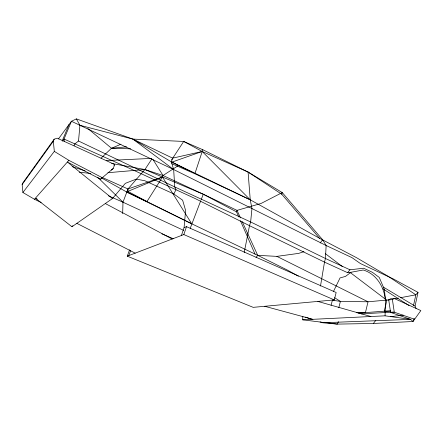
<?xml version="1.0" encoding="UTF-8"?>
<svg xmlns="http://www.w3.org/2000/svg" width="443" height="443" viewBox="0 0 443 443"><rect width="100%" height="100%" fill="white"/><g stroke="black" fill="none" stroke-linecap="round" stroke-linejoin="round"><path stroke-width="0.66" d="M302.84 316.446L302.669 319.813L325.278 322.681L410.65 319.364L390.582 312.393L388.727 299.9L390.554 298.792L394.237 298.488L420.85 310.571L413.014 321.507L410.65 319.364L385.061 315.826L385.46 300.371L384.413 289.517L379.274 277.451L372.447 272.329L363.653 268.236L349.97 269.787L325.461 258.507L250.638 221.954L174.741 186.924L78.527 141.007L74.778 143.992L74.081 145.697M122.667 213.615L122.988 202.202L127.999 188.978L144.911 169.531L151.894 158.904M240.477 217.873L237.027 210.375L203.287 194.233L162.481 177.028L127.999 188.978L127.866 191.382L126.836 192.079L101.48 177.92M78.527 141.007L79.923 125.286L76.362 118.89L71.439 121.277L58.415 138.941M181.42 235.482L184.078 227.636L185.6 210.442L182.616 200.203L173.85 193.984L144.911 180.761L136.289 179.105L125.352 183.33L112.461 198.558L71.976 226.75L35.39 198.215L37.229 199.112M320.488 286.062L324.503 262.118L325.461 258.507L326.137 245.511L322.604 239.741L282.252 192.561L248.091 172.072L202.8 149.728L183.701 141.45L132.867 139.091L79.923 125.286M244.204 252.554L249.498 225.675L250.638 221.954L251.951 208.592L250.245 199.821L248.091 172.072L202.202 151.467L183.701 141.45L171.596 159.901M413.491 305.631L415.844 294.816L418.02 292.38L393.528 279.046L360.403 263.541L351.947 257.621L326.137 245.511L173.662 169.536L71.439 121.277L64.041 139.052L62.469 141.107M416.043 308.433L415.047 306.085L418.02 292.38M338.779 307.785L340.401 301.39L334.554 297.69M331.093 305.293L332.4 300.216L340.401 301.39L368.028 301.794L388.865 299.889M129.566 249.83L127.274 256.17L253.197 307.353L334.271 299.911L336.165 292.507L186.503 226.65L184.078 227.636M400.328 297.735L415.844 294.816L388.312 276.393L356.405 257.616L319.547 238.295L281.759 194.244L282.252 192.561L261.11 203.448L237.027 210.375L236.556 211.865L238.766 216.915M202.8 149.728L194.859 173.756L250.245 199.821L319.547 238.295M190.241 228.261L200.773 200.662M127.274 256.17L183.834 234.563L186.503 226.65M173.85 193.984L175.971 189.715L174.741 186.924L173.662 169.536L171.33 161.828L172.643 158.145L202.202 151.467L250.245 199.821L171.33 161.828L132.867 139.091L76.362 118.89M298.388 276.177L287.546 270.164L257.732 255.351L191.73 223.798L126.836 192.079L146.954 201.559L162.481 177.028L163.03 175.5L178.014 165.787M128.813 255.583L130.657 250.472M112.461 198.558L67.391 162.027L100.533 179.199L113.198 168.501L114.726 164.525L57.23 138.172L54.173 139.185L22.842 182.898L22.15 184.515L22.898 192.506L34.471 199.261L41.155 202.523M201.277 199.378L203.287 194.233L163.03 175.5L144.911 169.531L111.664 163.473M414.244 318.451L413.014 321.507L373.377 323.468L337.344 324.11L322.709 322.781L320.101 321.934M62.203 140.88L68.986 124.599M22.15 184.515L53.315 141.217L54.173 139.185M338.452 321.651L337.344 324.11L323.971 322.255M333.352 291.682L340.041 277.927L345.512 276.404L351.028 272.262L363.221 269.997C376.456 273.868 384.286 287.214 385.46 300.371M320.206 242.997L322.604 239.741M22.898 192.506L54.323 151.384L53.315 141.217M373.377 323.468L375.791 320.355M256.037 257.433L257.732 255.351L276.886 256.375L298.72 253.374L303.948 251.646M64.29 141.544L64.041 139.052L131.172 169.099L194.693 198.331L249.498 225.675L324.503 262.118L347.561 272.661L349.97 269.787M71.976 226.75L72.873 225.708M34.471 199.261L68.875 160.344L102.3 177.709L100.533 179.199M101.07 158.168L111.498 148.255L120.922 144.213M113.895 165.239L114.726 164.525M111.348 170.057L113.198 168.501M388.727 299.9L392.404 299.601L394.237 298.488M162.481 177.028L127.866 191.382L146.954 201.559L191.73 223.798L162.481 177.028L144.911 169.531L107.931 172.704M171.142 162.382L202.202 151.467M394.935 298.748L398.307 298.117M390.338 316.712L403.274 315.134M347.561 272.661L351.028 272.262M390.41 310.72L357.988 313.168M87.897 128.531L111.498 148.255L126.626 146.832M361.089 313.877L393.545 312.082M390.582 312.393L394.281 312.188L414.443 319.215M106.32 160.593L151.578 158.378M302.669 319.813L385.061 315.826M356.598 312.603L365.469 312.459L368.028 301.794L276.886 256.375M390.399 311.313L384.275 311.368L386.839 300.271L350.003 272.345M111.498 148.255L130.707 148.837M79.236 172.183L90.826 173.49M264.748 306.296L312.891 319.32M317.841 301.417L370.902 316.507M305.116 317.094L312.282 319.409M72.109 166.634L85.122 170.893M161.905 233.849L173.329 238.744M183.834 234.563L334.271 299.911M171.723 163.655L194.859 173.756L171.33 161.828M108.441 195.828L122.988 202.202L183.74 230.404M102.366 177.51L127.999 188.978M382.974 288.864L409.022 305.559M172.643 158.145L132.867 139.091L173.662 169.536M76.855 223.35L135.193 253.147M203.287 194.233L236.556 211.865M105.307 203.536L172.189 239.01M383.383 287.108L415.047 306.085M54.323 151.384L68.875 160.344M248.091 172.072L281.759 194.244M325.256 253.59L342.306 266.509M97.648 177.239L122.988 202.202M152.979 159.486L163.03 175.5M242.205 221.622L257.732 255.351M240.422 220.703L255.046 254.166M392.404 299.601L394.281 312.188"/></g></svg>
